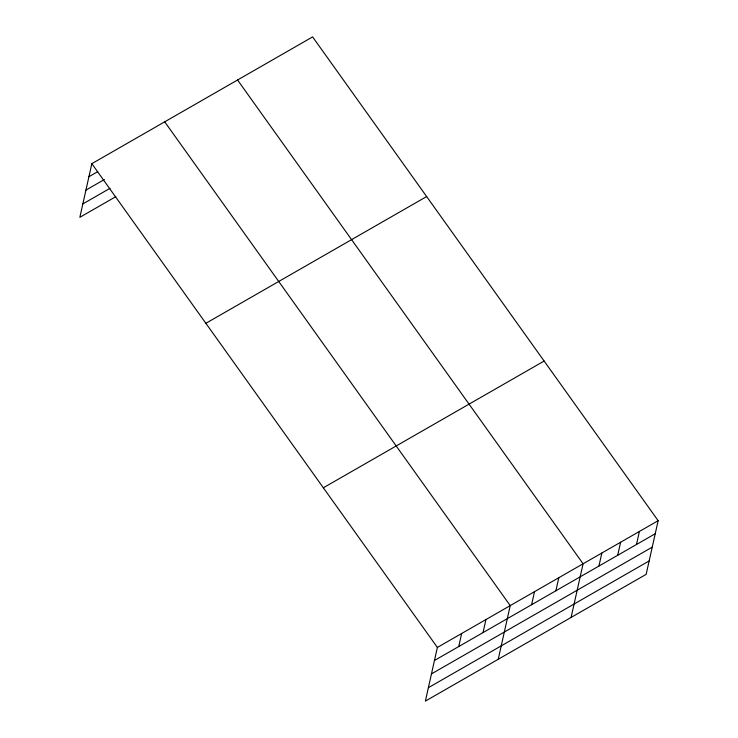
<?xml version="1.0" encoding="UTF-8"?>
<svg xmlns="http://www.w3.org/2000/svg" width="738" height="738" viewBox="0 0 738 738"><rect width="100%" height="100%" fill="white"/><g stroke="black" fill="none" stroke-linecap="round" stroke-linejoin="round"><path stroke-width="1.11" d="M658.148 520.687L437.376 647.438L425.383 701.1L646.156 574.339L658.148 520.687L312.617 36.9L91.844 163.661L79.852 217.313L115.792 196.677M458.741 646.553L461.656 633.499M483.03 632.614L485.945 619.551M498.233 659.274L510.226 605.612L164.703 121.825M531.6 604.726L534.515 591.664M555.88 590.778L558.804 577.725M571.092 617.438L583.085 563.777L237.553 79.999M598.933 566.064L601.857 553.011M617.697 555.29L620.621 542.236M636.47 544.515L639.385 531.461M88.929 176.714L97.665 171.696M85.931 190.109L104.39 179.518M82.84 203.919L110.045 188.301M205.865 323.309L426.647 196.548M323.345 487.79L544.127 361.039M434.451 660.492L655.233 533.74M431.462 673.895L652.235 547.135M428.372 687.696L649.154 560.945M91.844 163.661L437.376 647.438"/></g></svg>
